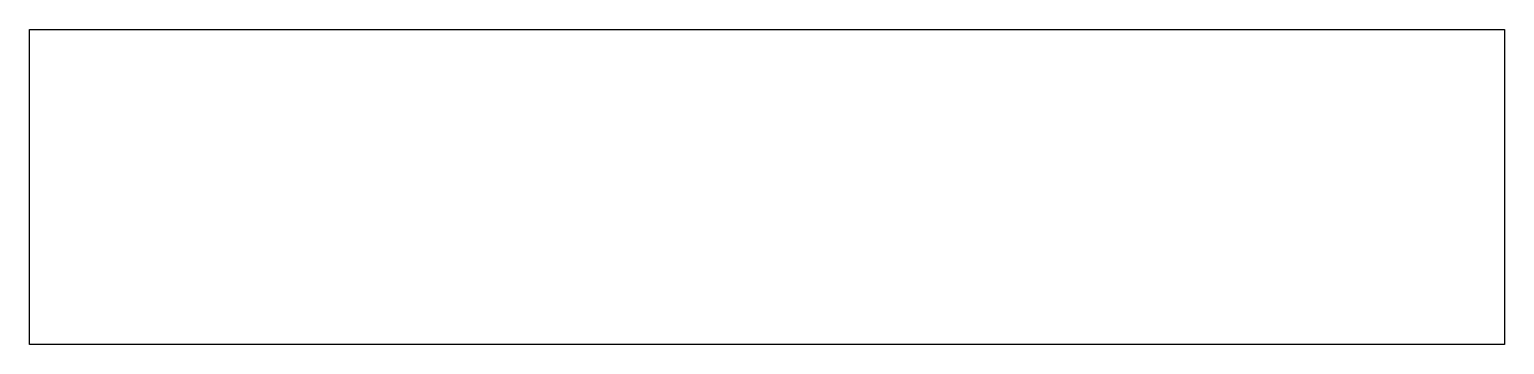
# Model space of a CAD drawing. Header units: millimetres. Extents: x 139 to 607, y -172 to -72.
import ezdxf

# ---------------------------------------------------------------- set-up
doc = ezdxf.new("R2010")
doc.units = ezdxf.units.MM
doc.header["$MEASUREMENT"] = 0
doc.layers.add('Layer 1', color=7, linetype='Continuous')

msp = doc.modelspace()

# ---------------------------------------------------------------- linework, layer by layer
at = {"layer": 'Layer 1', "color": 1}
for p, q in [((138.7, -172.3), (138.7, -72.3)), ((138.7, -72.3), (606.55, -72.3)), ((606.55, -72.3), (606.55, -172.3)), ((274.64, -172.3), (138.7, -172.3)), ((275.38, -172.3), (274.64, -172.3)), ((483.19, -172.3), (275.38, -172.3)), ((606.55, -172.3), (483.19, -172.3))]:
    msp.add_line(p, q, dxfattribs=at)

doc.saveas('drawing.dxf')
